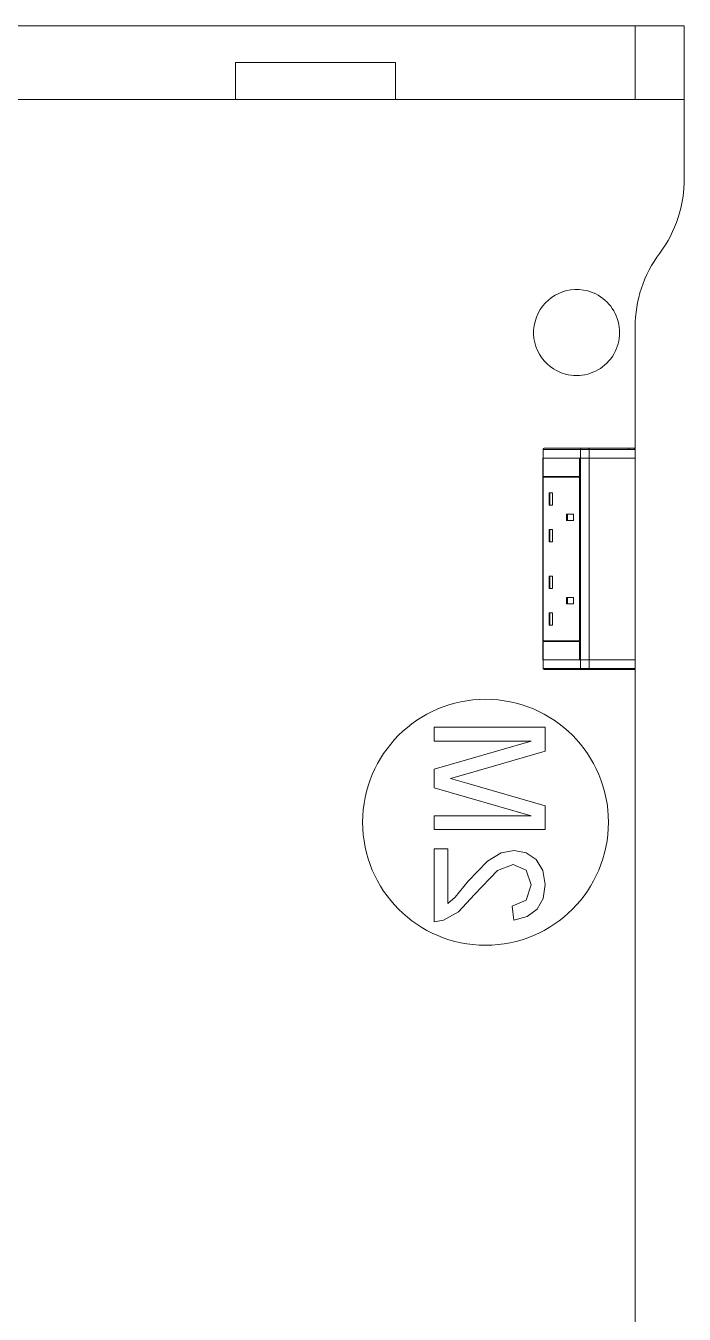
# Model space of a CAD drawing. Header units: millimetres. Extents: x 155927 to 326028, y -36033 to 97293.
# Drawn here: x 158806 to 159342, y 9944 to 10992 of the extents above; entities that cross this region are included whole.
import ezdxf

# ---------------------------------------------------------------- set-up
doc = ezdxf.new("R2010")
doc.units = ezdxf.units.MM
doc.header["$MEASUREMENT"] = 0
doc.layers.add('I-FURN', color=8, linetype='CONTINUOUS', lineweight=9)

msp = doc.modelspace()

# ---------------------------------------------------------------- linework, layer by layer
at = {"layer": 'I-FURN'}
for p, q in [((158541.6, 10992.4), (159341.6, 10992.4)), ((159341.6, 10992.4), (158541.6, 10992.4)), ((158541.6, 10992.4), (159341.6, 10992.4)), ((159301.6, 10992.4), (158581.6, 10992.4)), ((159341.6, 10992.4), (159301.6, 10992.4)), ((159301.6, 10992.4), (159301.6, 10932.4)), ((159301.6, 10992.4), (159301.6, 10932.4)), ((159341.6, 10992.4), (159341.6, 10932.4)), ((159341.6, 10992.4), (159341.6, 10932.4)), ((159341.6, 10868.5), (159341.6, 10992.4)), ((159341.6, 10992.4), (159341.6, 10868.5)), ((158976.6, 10962.4), (159106.6, 10962.4)), ((159106.6, 10962.4), (158976.6, 10962.4)), ((158976.6, 10962.4), (158976.6, 10932.4)), ((158976.6, 10932.4), (158976.6, 10962.4)), ((159106.6, 10962.4), (159106.6, 10932.4)), ((159106.6, 10962.4), (159106.6, 10932.4)), ((158976.6, 10932.4), (158541.6, 10932.4)), ((158581.6, 10932.4), (159301.6, 10932.4)), ((159106.6, 10932.4), (158976.6, 10932.4)), ((159341.6, 10932.4), (159106.6, 10932.4)), ((159301.6, 10932.4), (159341.6, 10932.4)), ((159301.6, 10647.8), (159301.6, 10747.4)), ((159301.6, 10747.4), (159301.6, 10647.8)), ((159226.7, 10647.8), (159226.7, 10640.8)), ((159226.7, 10647.8), (159226.9, 10647.8)), ((159226.7, 10647.8), (159226.7, 10640.8)), ((159226.7, 10640.8), (159226.7, 10647.8)), ((159226.9, 10647.8), (159257.2, 10647.8)), ((159226.9, 10647.8), (159226.9, 10640.8)), ((159227.1, 10648.5), (159227.1, 10648.6)), ((159258, 10648.8), (159227.7, 10648.8)), ((159258, 10648.8), (159227.7, 10648.8)), ((159257.2, 10647.8), (159264.1, 10647.8)), ((159257.2, 10647.8), (159257.2, 10640.8)), ((159258, 10648.8), (159296.6, 10648.8)), ((159263.6, 10648.8), (159258, 10648.8)), ((159300.6, 10648.8), (159263.6, 10648.8)), ((159264.1, 10647.8), (159301.6, 10647.8)), ((159264.1, 10647.8), (159264.1, 10640.8)), ((159296.6, 10648.8), (159296.6, 10647.8)), ((159296.6, 10648.8), (159300.6, 10648.8)), ((159301.6, 10640.8), (159301.6, 10647.8)), ((159301.6, 10647.8), (159301.6, 10640.8)), ((159226.5, 10625.7), (159226.5, 10640.7)), ((159226.5, 10640.7), (159256.4, 10640.7)), ((159226.7, 10640.8), (159226.9, 10640.8)), ((159226.7, 10640.7), (159226.7, 10476.8)), ((159226.9, 10640.8), (159257.2, 10640.8)), ((159256.4, 10640.7), (159256.4, 10625.7)), ((159256.6, 10625.7), (159256.6, 10640.7)), ((159256.6, 10640.7), (159257.2, 10640.7)), ((159257.2, 10640.8), (159264.1, 10640.8)), ((159264.1, 10640.7), (159257.2, 10640.7)), ((159257.2, 10640.7), (159257.2, 10476.8)), ((159264.1, 10640.8), (159301.6, 10640.8)), ((159301.6, 10640.7), (159264.1, 10640.7)), ((159264.1, 10640.7), (159264.1, 10476.8)), ((159301.6, 10476.8), (159301.6, 10640.7)), ((159301.6, 10640.7), (159301.6, 10476.8)), ((159256.4, 10625.7), (159226.5, 10625.7)), ((159226.9, 10625.2), (159226.9, 10625.7)), ((159226.5, 10625.2), (159256.4, 10625.2)), ((159226.5, 10492.2), (159226.5, 10625.2)), ((159256.4, 10625.2), (159256.4, 10492.2)), ((159256.6, 10492.2), (159256.6, 10625.2)), ((159231.6, 10612.6), (159231.6, 10602.6)), ((159231.6, 10612.6), (159234.4, 10612.6)), ((159232.3, 10612.6), (159232.3, 10602.6)), ((159234.4, 10612.6), (159234.4, 10602.6)), ((159231.6, 10602.6), (159234.4, 10602.6)), ((159245.9, 10595.1), (159245.9, 10590.1)), ((159251.6, 10595.1), (159245.9, 10595.1)), ((159246.6, 10595.1), (159246.6, 10590.1)), ((159251.6, 10590.1), (159251.6, 10595.1)), ((159245.9, 10590.1), (159251.6, 10590.1)), ((159231.6, 10582.6), (159231.6, 10572.6)), ((159231.6, 10582.6), (159234.4, 10582.6)), ((159232.3, 10582.6), (159232.3, 10572.6)), ((159234.4, 10582.6), (159234.4, 10572.6)), ((159231.6, 10572.6), (159234.4, 10572.6)), ((159231.6, 10544.8), (159231.6, 10534.8)), ((159231.6, 10544.8), (159234.4, 10544.8)), ((159232.3, 10544.8), (159232.3, 10534.8)), ((159234.4, 10544.8), (159234.4, 10534.8)), ((159231.6, 10534.8), (159234.4, 10534.8)), ((159245.9, 10527.3), (159245.9, 10522.3)), ((159245.9, 10527.3), (159251.6, 10527.3)), ((159245.9, 10522.3), (159251.6, 10522.3)), ((159246.6, 10527.3), (159246.6, 10522.3)), ((159251.6, 10527.3), (159251.6, 10522.3)), ((159231.6, 10514.8), (159231.6, 10504.8)), ((159231.6, 10514.8), (159234.4, 10514.8)), ((159232.3, 10514.8), (159232.3, 10504.8)), ((159234.4, 10514.8), (159234.4, 10504.8)), ((159231.6, 10504.8), (159234.4, 10504.8)), ((159226.5, 10492.2), (159256.4, 10492.2)), ((159226.5, 10491.7), (159256.4, 10491.7)), ((159226.5, 10476.7), (159226.5, 10491.7)), ((159226.9, 10491.7), (159226.9, 10492.2)), ((159256.4, 10491.7), (159256.4, 10476.7)), ((159256.6, 10476.8), (159256.6, 10491.7)), ((159256.4, 10476.7), (159226.5, 10476.7)), ((159226.7, 10476.7), (159226.7, 10469.7)), ((159226.9, 10476.7), (159226.7, 10476.7)), ((159226.7, 10476.7), (159226.7, 10469.7)), ((159226.7, 10476.7), (159226.7, 10469.7)), ((159226.9, 10469.7), (159226.7, 10469.7)), ((159226.9, 10469.7), (159226.9, 10476.7)), ((159257.2, 10476.7), (159226.9, 10476.7)), ((159257.2, 10469.7), (159226.9, 10469.7)), ((159227.1, 10468.9), (159227.1, 10468.9)), ((159227.7, 10468.7), (159258, 10468.7)), ((159227.7, 10468.7), (159258, 10468.7)), ((159256.4, 10476.7), (159258.8, 10476.7)), ((159257.2, 10476.8), (159256.6, 10476.8)), ((159257.2, 10476.8), (159264.1, 10476.8)), ((159257.2, 10469.7), (159257.2, 10476.7)), ((159264.1, 10476.7), (159257.2, 10476.7)), ((159264.1, 10469.7), (159257.2, 10469.7)), ((159296.6, 10468.7), (159258, 10468.7)), ((159258, 10468.7), (159263.6, 10468.7)), ((159263.6, 10468.7), (159300.6, 10468.7)), ((159264.1, 10476.8), (159301.6, 10476.8)), ((159264.1, 10469.7), (159264.1, 10476.7)), ((159301.6, 10476.7), (159264.1, 10476.7)), ((159301.6, 10469.7), (159264.1, 10469.7)), ((159296.6, 10469.7), (159296.6, 10468.7)), ((159300.6, 10468.7), (159296.6, 10468.7)), ((159300.6, 10468.7), (159300.6, 10468.7)), ((159301.6, 10469.7), (159301.6, 10476.7)), ((159301.6, 10469.7), (159301.6, 10476.7)), ((159301.6, 9637.4), (159301.6, 10469.7)), ((159301.6, 10469.7), (159301.6, 9637.4)), ((159228.4, 10421.9), (159138, 10421.9)), ((159138, 10421.9), (159138, 10410.6)), ((159228.4, 10402.5), (159228.4, 10421.9)), ((159138, 10410.6), (159217.1, 10410.6)), ((159217.1, 10410.6), (159138, 10387.9)), ((159165.8, 10384.3), (159228.4, 10402.5)), ((159138, 10387.9), (159138, 10372.6)), ((159151.4, 10380.2), (159165.8, 10384.3)), ((159164.7, 10376.5), (159151.4, 10380.2)), ((159228.4, 10358), (159164.7, 10376.5)), ((159138, 10372.6), (159217.1, 10349.9)), ((159228.4, 10338.6), (159228.4, 10358)), ((159217.1, 10349.9), (159138, 10349.9)), ((159138, 10349.9), (159138, 10338.6)), ((159138, 10338.6), (159228.4, 10338.6)), ((159149.3, 10323), (159138, 10323)), ((159138, 10323), (159138, 10263.7)), ((159149.3, 10278.6), (159149.3, 10323)), ((159203.2, 10321.6), (159192.5, 10319.6)), ((159213.1, 10319.8), (159203.2, 10321.6)), ((159181.4, 10312.9), (159165.9, 10296.7)), ((159192.5, 10319.6), (159181.4, 10312.9)), ((159221.2, 10314.2), (159213.1, 10319.8)), ((159226.6, 10305.4), (159221.2, 10314.2)), ((159170.9, 10285.9), (159189.7, 10305.4)), ((159189.7, 10305.4), (159202.5, 10310.3)), ((159202.5, 10310.3), (159212.9, 10305.7)), ((159212.9, 10305.7), (159217.1, 10293.7)), ((159228.4, 10293.9), (159226.6, 10305.4)), ((159165.9, 10296.7), (159155.1, 10283.7)), ((159217.1, 10293.7), (159213, 10281.2)), ((159226.8, 10282.6), (159228.4, 10293.9)), ((159155.1, 10283.7), (159149.3, 10278.6)), ((159157.8, 10271.8), (159170.9, 10285.9)), ((159213, 10281.2), (159201.6, 10276.4)), ((159221.9, 10273.8), (159226.8, 10282.6)), ((159145.8, 10264.9), (159157.8, 10271.8)), ((159201.6, 10276.4), (159203, 10265.1)), ((159213.9, 10267.9), (159221.9, 10273.8)), ((159138, 10263.7), (159145.8, 10264.9)), ((159203, 10265.1), (159213.9, 10267.9))]:
    msp.add_line(p, q, dxfattribs=at)
at = {"layer": 'I-FURN', "flags": 128}
for points in [[(159226.7, 10647.8), (159226.7, 10647.8), (159226.7, 10647.9), (159226.7, 10647.9), (159226.8, 10647.9), (159226.8, 10648), (159226.8, 10648), (159226.8, 10648.1), (159226.8, 10648.1), (159226.8, 10648.1), (159226.8, 10648.2), (159226.8, 10648.2), (159226.9, 10648.2), (159226.9, 10648.3)], [(159263.6, 10648.8), (159263.4, 10648.8), (159263.3, 10648.8), (159263.1, 10648.8), (159263, 10648.8), (159262.9, 10648.8), (159262.7, 10648.8), (159262.6, 10648.8), (159262.4, 10648.8), (159262.2, 10648.8), (159262.1, 10648.8), (159261.9, 10648.8), (159261.8, 10648.8), (159261.6, 10648.8), (159261.5, 10648.8), (159261.3, 10648.8), (159261.1, 10648.8), (159261, 10648.8), (159260.8, 10648.8), (159260.7, 10648.8), (159260.5, 10648.8), (159260.3, 10648.8), (159260.2, 10648.8), (159260, 10648.8), (159259.9, 10648.8), (159259.7, 10648.8), (159259.6, 10648.8), (159259.5, 10648.8), (159259.3, 10648.8), (159259.2, 10648.8), (159259, 10648.8), (159258.9, 10648.8), (159258.8, 10648.8), (159258.7, 10648.8), (159258.5, 10648.8), (159258.4, 10648.8), (159258.3, 10648.8), (159258.2, 10648.8), (159258.1, 10648.8), (159258, 10648.8)], [(159300.6, 10648.8), (159300.3, 10648.8), (159299.9, 10648.8), (159299.3, 10648.8), (159298.7, 10648.8), (159297.8, 10648.8), (159296.9, 10648.8), (159295.8, 10648.8), (159294.6, 10648.8), (159293.3, 10648.8), (159291.8, 10648.8), (159290.2, 10648.8), (159288.5, 10648.8), (159286.7, 10648.8), (159284.8, 10648.8), (159282.7, 10648.8), (159280.6, 10648.8), (159278.3, 10648.8), (159276, 10648.8), (159273.5, 10648.8), (159271, 10648.8), (159268.3, 10648.8), (159265.6, 10648.8), (159263.6, 10648.8)], [(159296.6, 10648.8), (159296.7, 10648.8), (159296.9, 10648.8), (159297.1, 10648.8), (159297.2, 10648.8), (159297.4, 10648.8), (159297.5, 10648.8), (159297.7, 10648.8), (159297.8, 10648.8), (159298, 10648.8), (159298.1, 10648.8), (159298.3, 10648.8), (159298.4, 10648.8), (159298.6, 10648.8), (159298.7, 10648.8), (159298.8, 10648.8), (159299, 10648.8), (159299.1, 10648.8), (159299.2, 10648.8), (159299.3, 10648.8), (159299.5, 10648.8), (159299.6, 10648.8), (159299.7, 10648.8), (159299.8, 10648.8), (159299.9, 10648.8), (159300, 10648.8), (159300, 10648.8), (159300.1, 10648.8), (159300.2, 10648.8), (159300.3, 10648.8), (159300.3, 10648.8), (159300.4, 10648.8), (159300.4, 10648.8), (159300.5, 10648.8), (159300.5, 10648.8), (159300.5, 10648.8), (159300.6, 10648.8), (159300.6, 10648.8), (159300.6, 10648.8), (159300.6, 10648.8)], [(159300.6, 10648.8), (159300.6, 10648.8), (159300.7, 10648.8), (159300.7, 10648.8), (159300.7, 10648.8), (159300.8, 10648.8), (159300.8, 10648.8), (159300.9, 10648.7), (159300.9, 10648.7), (159300.9, 10648.7), (159301, 10648.7), (159301, 10648.7), (159301, 10648.7), (159301.1, 10648.7), (159301.1, 10648.6), (159301.2, 10648.6), (159301.2, 10648.6), (159301.2, 10648.6), (159301.2, 10648.5), (159301.3, 10648.5), (159301.3, 10648.5), (159301.3, 10648.5), (159301.4, 10648.4), (159301.4, 10648.4), (159301.4, 10648.4), (159301.4, 10648.3), (159301.5, 10648.3), (159301.5, 10648.3), (159301.5, 10648.2), (159301.5, 10648.2), (159301.5, 10648.1), (159301.5, 10648.1), (159301.5, 10648.1), (159301.6, 10648), (159301.6, 10648), (159301.6, 10648), (159301.6, 10647.9), (159301.6, 10647.9), (159301.6, 10647.8), (159301.6, 10647.8), (159301.6, 10647.8)], [(159300.6, 10648.8), (159300.6, 10648.8), (159300.6, 10648.8)], [(159226.9, 10469.2), (159226.9, 10469.2), (159226.8, 10469.2), (159226.8, 10469.3), (159226.8, 10469.3), (159226.8, 10469.3), (159226.8, 10469.4), (159226.8, 10469.4), (159226.8, 10469.5), (159226.8, 10469.5), (159226.8, 10469.5), (159226.7, 10469.6), (159226.7, 10469.6), (159226.7, 10469.7), (159226.7, 10469.7)], [(159258, 10468.7), (159258.1, 10468.7), (159258.2, 10468.7), (159258.3, 10468.7), (159258.4, 10468.7), (159258.5, 10468.7), (159258.7, 10468.7), (159258.8, 10468.7), (159258.9, 10468.7), (159259, 10468.7), (159259.2, 10468.7), (159259.3, 10468.7), (159259.5, 10468.7), (159259.6, 10468.7), (159259.7, 10468.7), (159259.9, 10468.7), (159260, 10468.7), (159260.2, 10468.7), (159260.3, 10468.7), (159260.5, 10468.7), (159260.7, 10468.7), (159260.8, 10468.7), (159261, 10468.7), (159261.1, 10468.7), (159261.3, 10468.7), (159261.5, 10468.7), (159261.6, 10468.7), (159261.8, 10468.7), (159261.9, 10468.7), (159262.1, 10468.7), (159262.2, 10468.7), (159262.4, 10468.7), (159262.6, 10468.7), (159262.7, 10468.7), (159262.9, 10468.7), (159263, 10468.7), (159263.1, 10468.7), (159263.3, 10468.7), (159263.4, 10468.7), (159263.6, 10468.7)], [(159263.6, 10468.7), (159266.3, 10468.7), (159269, 10468.7), (159271.6, 10468.7), (159274.2, 10468.7), (159276.6, 10468.7), (159278.9, 10468.7), (159281.2, 10468.7), (159283.3, 10468.7), (159285.3, 10468.7), (159287.2, 10468.7), (159289, 10468.7), (159290.7, 10468.7), (159292.2, 10468.7), (159293.6, 10468.7), (159294.9, 10468.7), (159296.1, 10468.7), (159297.2, 10468.7), (159298.1, 10468.7), (159298.9, 10468.7), (159299.5, 10468.7), (159300, 10468.7), (159300.4, 10468.7), (159300.6, 10468.7)], [(159300.6, 10468.7), (159300.6, 10468.7), (159300.6, 10468.7), (159300.6, 10468.7), (159300.5, 10468.7), (159300.5, 10468.7), (159300.5, 10468.7), (159300.4, 10468.7), (159300.4, 10468.7), (159300.3, 10468.7), (159300.3, 10468.7), (159300.2, 10468.7), (159300.1, 10468.7), (159300.1, 10468.7), (159300, 10468.7), (159299.9, 10468.7), (159299.8, 10468.7), (159299.7, 10468.7), (159299.6, 10468.7), (159299.5, 10468.7), (159299.4, 10468.7), (159299.3, 10468.7), (159299.1, 10468.7), (159299, 10468.7), (159298.9, 10468.7), (159298.7, 10468.7), (159298.6, 10468.7), (159298.5, 10468.7), (159298.3, 10468.7), (159298.2, 10468.7), (159298, 10468.7), (159297.9, 10468.7), (159297.7, 10468.7), (159297.6, 10468.7), (159297.4, 10468.7), (159297.3, 10468.7), (159297.1, 10468.7), (159297, 10468.7), (159296.8, 10468.7), (159296.6, 10468.7), (159296.6, 10468.7)], [(159301.6, 10469.7), (159301.6, 10469.6), (159301.6, 10469.6), (159301.6, 10469.5), (159301.6, 10469.5), (159301.6, 10469.5), (159301.6, 10469.4), (159301.5, 10469.4), (159301.5, 10469.3), (159301.5, 10469.3), (159301.5, 10469.3), (159301.5, 10469.2), (159301.5, 10469.2), (159301.5, 10469.2), (159301.4, 10469.1), (159301.4, 10469.1), (159301.4, 10469.1), (159301.4, 10469), (159301.3, 10469), (159301.3, 10469), (159301.3, 10468.9), (159301.3, 10468.9), (159301.2, 10468.9), (159301.2, 10468.9), (159301.2, 10468.8), (159301.1, 10468.8), (159301.1, 10468.8), (159301.1, 10468.8), (159301, 10468.8), (159301, 10468.7), (159301, 10468.7), (159300.9, 10468.7), (159300.9, 10468.7), (159300.8, 10468.7), (159300.8, 10468.7), (159300.8, 10468.7), (159300.7, 10468.7), (159300.7, 10468.7), (159300.6, 10468.7), (159300.6, 10468.7), (159300.6, 10468.7)]]:
    msp.add_lwpolyline(points, dxfattribs=at)
at = {"layer": 'I-FURN'}
for centre, radius, start, end in [((159241.6, 10867.4), 100, 323.1301, 0.6256), ((159241.6, 10867.4), 100, 323.1301, 0.6256), ((159401.6, 10747.4), 100, 143.1301, 180), ((159401.6, 10747.4), 100, 143.1301, 180), ((159254, 10742.9), 35, 75, 255), ((159254, 10742.9), 35, 15, 75), ((159254, 10742.9), 35, 255, 14.7004), ((159179.9, 10344.6), 100, 90, 270), ((159179.9, 10344.6), 100, 270, 90)]:
    msp.add_arc(centre, radius, start, end, dxfattribs=at)
for centre, major_axis, ratio, start_param, end_param in [((159227.7, 10647.8), (0, 1), 0.819152, 0, 1.570796), ((159258, 10647.8), (0, -1), 0.819152, 3.141593, 4.712389), ((159263.6, 10647.8), (0, -1), 0.56467, 1.570796, 3.141593), ((159300.6, 10647.8), (0, -1), 0.998113, 1.570796, 3.141593), ((159227.7, 10469.7), (0, -1), 0.819152, 4.712389, 6.283185), ((159258, 10469.7), (0, -1), 0.819152, 4.712389, 6.283185), ((159263.6, 10469.7), (0, -1), 0.56467, 0, 1.570796), ((159300.6, 10469.7), (0, -1), 0.998113, 0, 1.570796)]:
    msp.add_ellipse(centre, major_axis=major_axis, ratio=ratio, start_param=start_param, end_param=end_param, dxfattribs=at)

doc.saveas('drawing.dxf')
